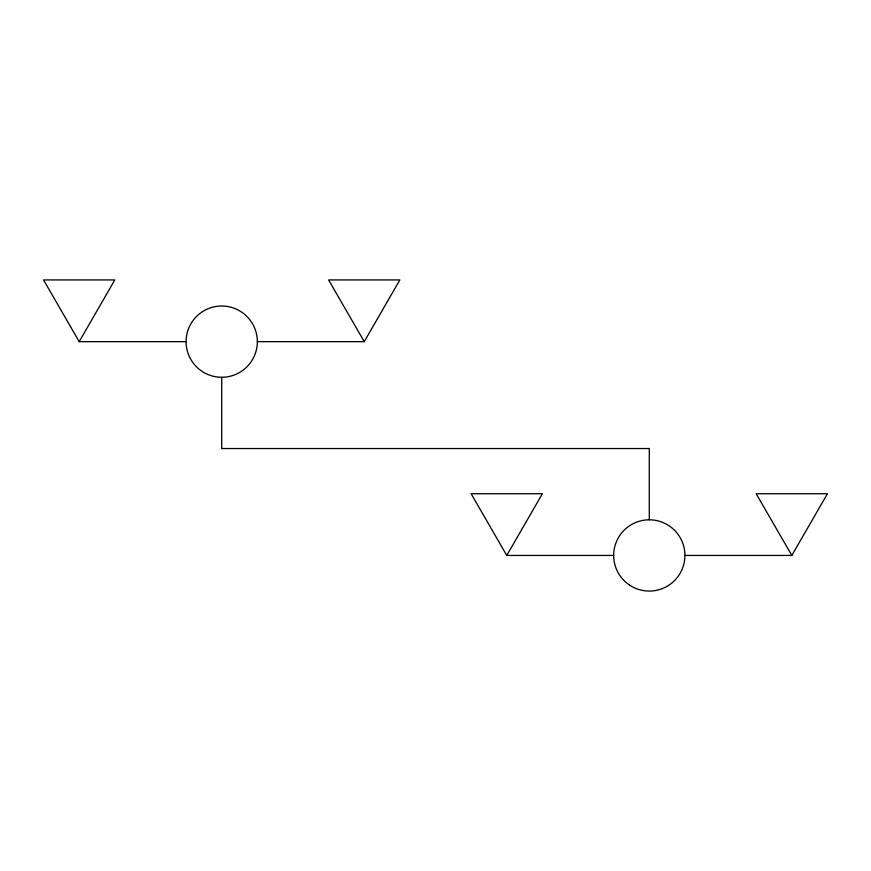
<?xml version="1.0" encoding="UTF-8"?>
<svg xmlns="http://www.w3.org/2000/svg" width="871" height="871" viewBox="0 0 871 871"><rect width="100%" height="100%" fill="white"/><g stroke="black" fill="none" stroke-linecap="round" stroke-linejoin="round"><path stroke-width="1.31" d="M79.185 341.65L114.809 279.929L43.55 279.929L79.185 341.65L186.078 341.65M364.241 341.65L399.865 279.929L328.607 279.929L364.241 341.65L257.337 341.65A35.635 35.635 0 0 1 203.89 372.505A35.635 35.635 0 0 1 203.89 310.784A35.635 35.635 0 0 1 257.337 341.65M506.759 555.437L542.393 493.726L471.135 493.726L506.759 555.437L613.663 555.437M791.815 555.437L827.45 493.726L756.191 493.726L791.815 555.437L684.922 555.437M649.287 519.802L649.287 448.543L221.713 448.543L221.713 377.274M629.319 584.942A35.635 35.635 0 0 0 684.835 557.973A35.635 35.635 0 0 0 633.718 523.384A35.635 35.635 0 0 0 629.319 584.942"/></g></svg>
